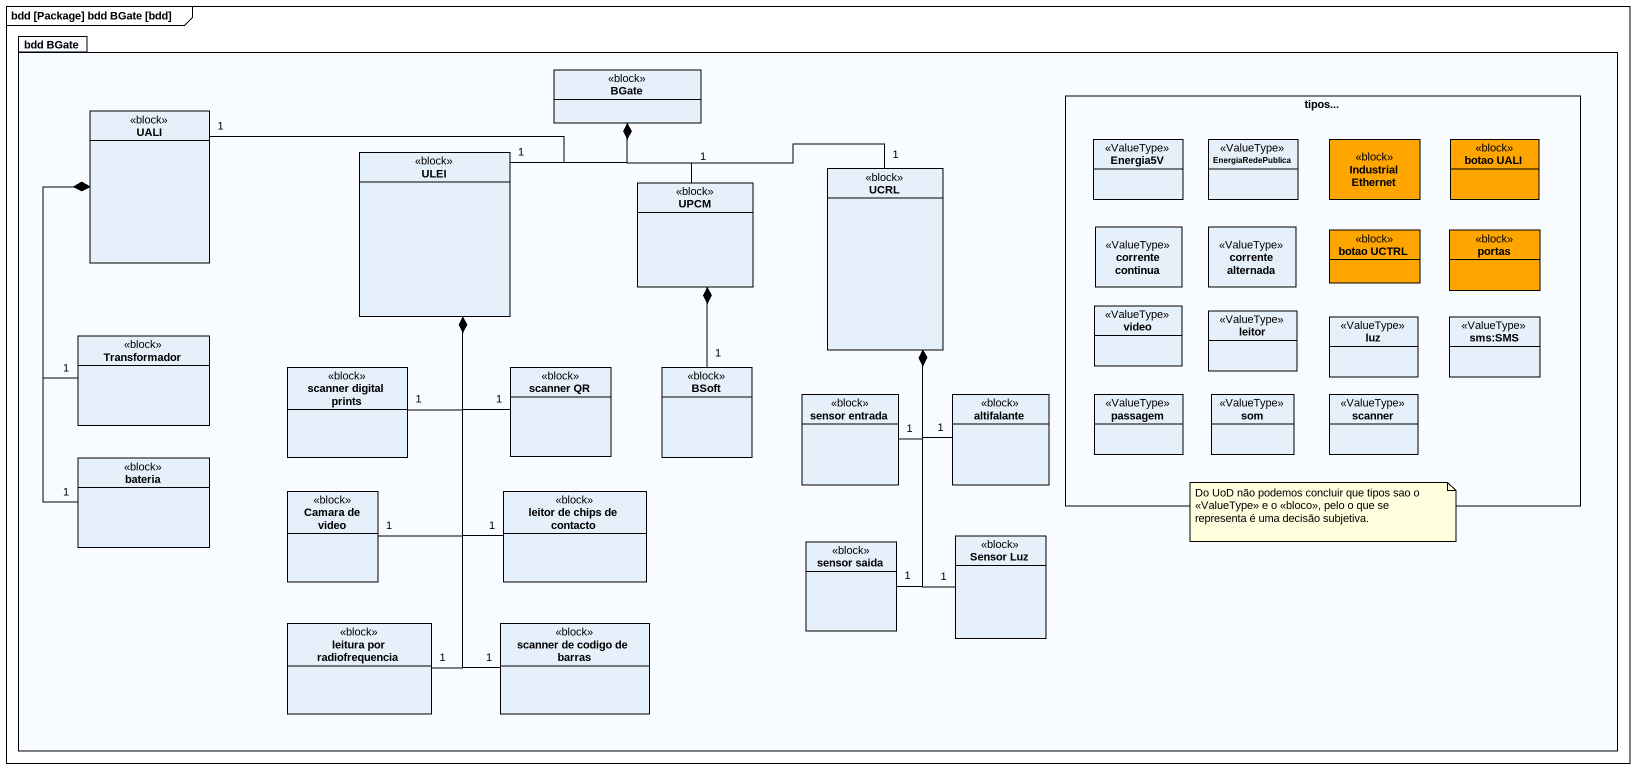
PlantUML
@startuml
mainframe bdd [Package] bdd BGate [bdd]
hide circle
hide empty members
package "bdd BGate" as bdd_BGate {
  class BGate <<block>>
  class UALI <<block>>
  rectangle "tipos..." as tipos {
    class Energia5V <<ValueType>>
    class EnergiaRedePublica <<ValueType>>
    class "Industrial Ethernet" as Industrial_Ethernet <<block>> #FFA500
    class "botao UALI" as botao_UALI <<block>> #FFA500
    class "corrente continua" as corrente_continua <<ValueType>>
    class "corrente alternada" as corrente_alternada <<ValueType>>
    class "botao UCTRL" as botao_UCTRL <<block>> #FFA500
    class portas <<block>> #FFA500
    class video <<ValueType>>
    class leitor <<ValueType>>
    class luz <<ValueType>>
    class "sms:SMS" as sms_SMS <<ValueType>>
    class passagem <<ValueType>>
    class som <<ValueType>>
    class scanner <<ValueType>>
  }
  class ULEI <<block>>
  class UPCM <<block>>
  class UCRL <<block>>
  class Transformador <<block>>
  class "scanner digital prints" as scanner_digital_prints <<block>>
  class "scanner QR" as scanner_QR <<block>>
  class BSoft <<block>>
  class "sensor entrada" as sensor_entrada <<block>>
  class altifalante <<block>>
  class bateria <<block>>
  class "Camara de video" as Camara_de_video <<block>>
  class "leitor de chips de contacto" as leitor_de_chips_de_contacto <<block>>
  class "sensor saida" as sensor_saida <<block>>
  class "Sensor Luz" as Sensor_Luz <<block>>
  class "leitura por radiofrequencia" as leitura_por_radiofrequencia <<block>>
  class "scanner de codigo de barras" as scanner_de_codigo_de_barras <<block>>
}
UALI "1" -right-* BGate
ULEI "1" -up-* BGate
UPCM "1" -up-* BGate
UCRL "1" -up-* BGate
Transformador "1" -up-* UALI
scanner_digital_prints "1" -up-* ULEI
scanner_QR "1" -up-* ULEI
BSoft "1" -up-* UPCM
sensor_entrada "1" -up-* UCRL
altifalante "1" -up-* UCRL
bateria "1" -up-* UALI
Camara_de_video "1" -up-* ULEI
leitor_de_chips_de_contacto "1" -up-* ULEI
sensor_saida "1" -up-* UCRL
Sensor_Luz "1" -up-* UCRL
leitura_por_radiofrequencia "1" -up-* ULEI
scanner_de_codigo_de_barras "1" -up-* ULEI
note as N1
  Do UoD não podemos concluir que tipos sao o <<ValueType>> e o <<bloco>>, pelo o que se representa é uma decisão subjetiva.
end note
@enduml
